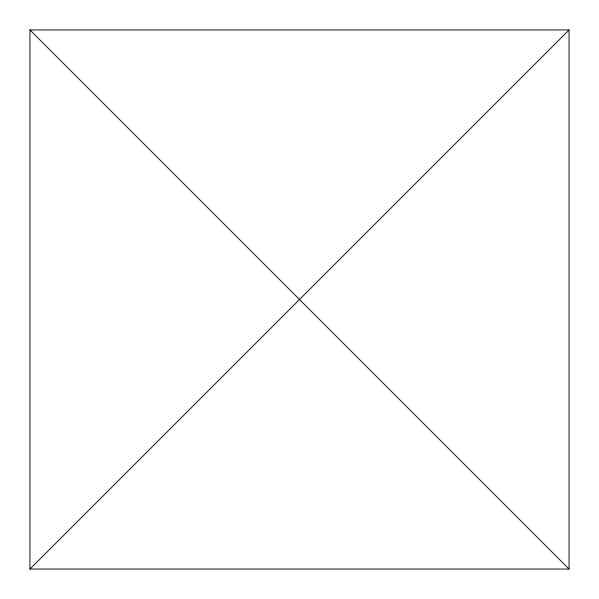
<?xml version="1.0" encoding="UTF-8"?>
<svg xmlns="http://www.w3.org/2000/svg" width="599" height="599" viewBox="0 0 599 599"><rect width="100%" height="100%" fill="white"/><g stroke="black" fill="none" stroke-linecap="round" stroke-linejoin="round"><path stroke-width="0.9" d="M29.95 569.05L569.05 29.95L29.95 29.95L29.95 569.05L569.05 569.05L569.05 29.95M29.95 29.95L569.05 569.05"/></g></svg>
